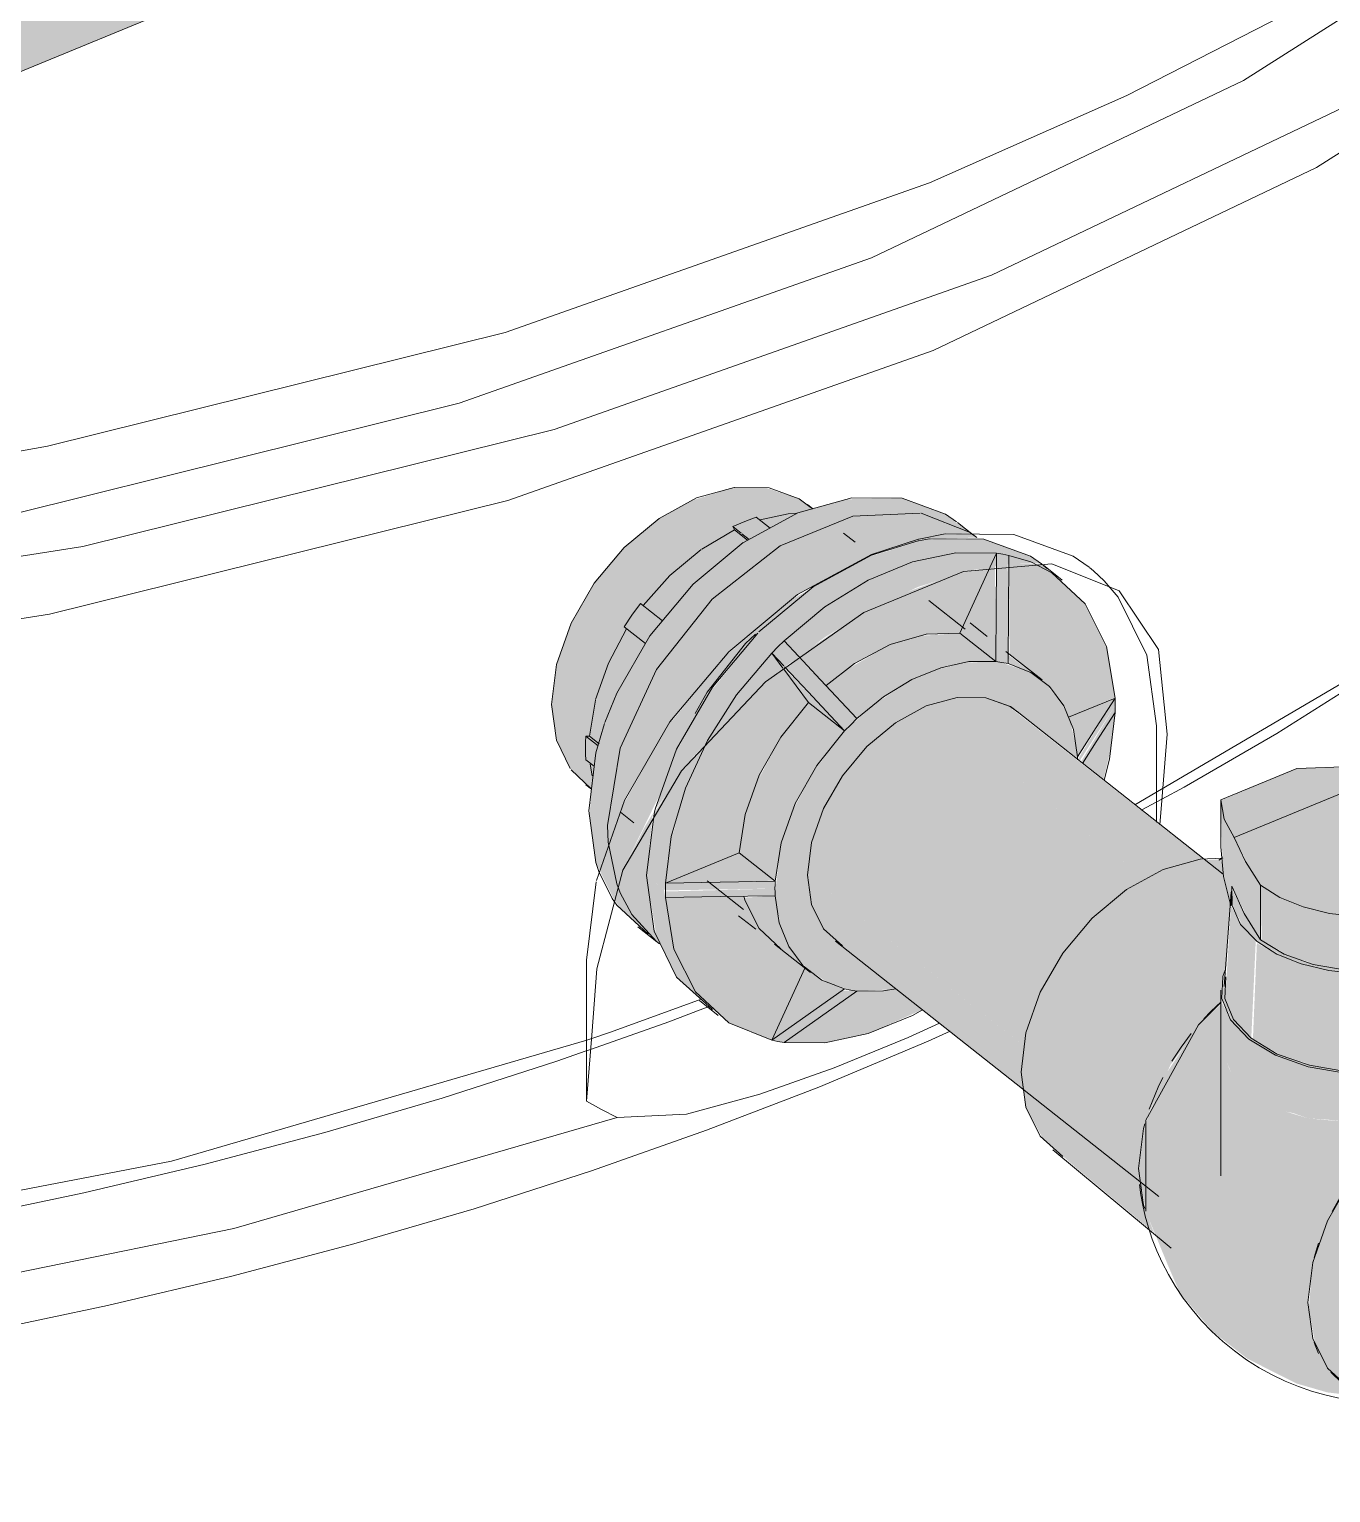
# Model space of a CAD drawing. Header units: metres. Extents: x 34 to 87, y -2.3 to 19.3.
# Drawn here: x 60.1203 to 60.3425, y 16.9097 to 17.1595 of the extents above; entities that cross this region are included whole.
import ezdxf

# ---------------------------------------------------------------- set-up
doc = ezdxf.new("R2010")
doc.units = ezdxf.units.M
for name, color, linetype, lineweight in [('P-PIPE', 7, 'Continuous', 5), ('P-SANR-FIXT', 7, 'Continuous', 5), ('S-BEAM', 7, 'Continuous', 5)]:
    doc.layers.add(name, color=color, linetype=linetype, lineweight=lineweight)

# ---------------------------------------------------------------- blocks, each defined once
blk = doc.blocks.new('IFC_ifc-4-3D_DT_02')
at = {"layer": 'S-BEAM', "color": 253, "lineweight": 18, "true_color": 0xaaaaaa}
blk.add_line((32.17758, 17.14722), (33.39389, 17.64791), dxfattribs=at)
blk = doc.blocks.new('Caixa d_água de polietileno 1000 a 5000 Litros - Fortlev - 1000 L-3700675-3D_DT_02')
at = {"layer": 'P-SANR-FIXT', "true_color": 0x1d4581, "transparency": 33554560}
for points in [[(32.17758, 17.14722), (32.52315, 17.28947), (32.52334, 17.30193), (32.52387, 17.30611), (32.52423, 17.30656), (32.52289, 17.32063), (32.52125, 17.32865), (32.50718, 17.3182), (32.48152, 17.30106), (32.45017, 17.2828), (32.41357, 17.26441), (32.38105, 17.25004), (32.37024, 17.24604), (32.40294, 17.26062), (32.43762, 17.27856), (32.46627, 17.29547), (32.49352, 17.31386), (32.51994, 17.33446), (32.51918, 17.33711), (32.51709, 17.34339), (32.51516, 17.34885), (32.49976, 17.33711), (32.47214, 17.31866), (32.43897, 17.29951), (32.40838, 17.28397), (32.36831, 17.26655), (32.36053, 17.2636), (32.39426, 17.27856), (32.42723, 17.29547), (32.45828, 17.31386), (32.48644, 17.33309), (32.51314, 17.35456), (32.50397, 17.3733), (32.4961, 17.38544), (32.49164, 17.39151), (32.48228, 17.4014), (32.47994, 17.40201), (32.46659, 17.41259), (32.46173, 17.41373), (32.45502, 17.41878), (32.45229, 17.42128), (32.44982, 17.42631), (32.44897, 17.43071), (32.4374, 17.43986), (32.1256, 17.31151), (32.17758, 17.27043), (32.17758, 17.15206)], [(32.29103, 17.01125), (32.29298, 17.01659), (32.29953, 17.02996), (32.30244, 17.03762), (32.30877, 17.04814), (32.31706, 17.05758), (32.32601, 17.06479), (32.33585, 17.06996), (32.34565, 17.07251), (32.35308, 17.07274), (32.3523, 17.07333), (32.3471, 17.0732), (32.33457, 17.06956), (32.32147, 17.06212), (32.31016, 17.0525), (32.30016, 17.0403), (32.29267, 17.02699), (32.28877, 17.01584), (32.29066, 17.012)], [(32.29902, 17.00352), (32.29792, 17.00632), (32.29684, 17.01599), (32.2978, 17.02566), (32.29647, 17.02342), (32.29267, 17.01599), (32.29103, 17.01125), (32.29222, 17.00947), (32.29842, 17.00378)]]:
    blk.add_hatch(color=156, dxfattribs=at).paths.add_polyline_path(points)
h = blk.add_hatch(color=156, dxfattribs=at)
h.paths.add_polyline_path([(32.28877, 17.01584), (32.29298, 17.02787), (32.30161, 17.04233), (32.31079, 17.05324), (32.32252, 17.063), (32.33588, 17.07007), (32.34795, 17.07336), (32.3521, 17.07348), (32.34733, 17.0769), (32.34037, 17.07944), (32.33095, 17.07928), (32.32496, 17.07762), (32.32253, 17.07944), (32.31706, 17.08124), (32.31167, 17.08128), (32.30451, 17.07908), (32.29887, 17.07601), (32.29267, 17.07078), (32.28756, 17.06458), (32.28385, 17.05815), (32.28138, 17.0511), (32.28054, 17.04426), (32.28155, 17.03779), (32.28385, 17.0331), (32.28733, 17.02994), (32.287, 17.02504), (32.28812, 17.01716), (32.2887, 17.01599)])
h.paths.add_polyline_path([(32.29828, 17.02637), (32.3044, 17.03492), (32.31079, 17.04214), (32.31914, 17.04976), (32.32718, 17.05575), (32.33609, 17.06103), (32.34311, 17.06433), (32.35229, 17.06718), (32.35944, 17.06831), (32.36385, 17.06832), (32.36183, 17.0697), (32.35431, 17.07244), (32.34443, 17.07234), (32.33457, 17.06945), (32.32518, 17.06433), (32.31573, 17.05641), (32.30723, 17.04591), (32.30157, 17.03578), (32.29842, 17.02678)])
h.paths.add_polyline_path([(31.56006, 17.07243), (31.56102, 17.07274), (31.56511, 17.07699), (31.56769, 17.08367), (31.5682, 17.0869), (31.57022, 17.08815), (31.56977, 17.08877), (31.57286, 17.09217), (31.57936, 17.09484), (31.58219, 17.09779), (31.58398, 17.10242), (31.58458, 17.10842), (31.58398, 17.11539), (31.5817, 17.12412), (31.57936, 17.13027), (31.57476, 17.1384), (31.57375, 17.13979), (31.56288, 17.14599), (31.55557, 17.15063), (31.55183, 17.14928), (31.54896, 17.1481), (31.54618, 17.14868), (31.54349, 17.14816), (31.54276, 17.14886), (31.53566, 17.15296), (31.52968, 17.15408), (31.52337, 17.15202), (31.51863, 17.14967), (31.51839, 17.14874), (31.52625, 17.14366), (31.53537, 17.13441), (31.54388, 17.12227), (31.55095, 17.10852), (31.55607, 17.09467), (31.55946, 17.07937), (31.56006, 17.0725)])
h.paths.add_polyline_path([(31.55285, 17.08643), (31.55181, 17.09583), (31.54879, 17.10753), (31.54397, 17.11941), (31.53855, 17.12918), (31.53154, 17.13839), (31.52433, 17.14504), (31.51808, 17.14877), (31.51427, 17.14956), (31.51527, 17.14034), (31.52464, 17.13156), (31.53323, 17.12141), (31.54084, 17.11045), (31.54703, 17.09966), (31.55263, 17.08707)])
at = {"layer": 'P-SANR-FIXT', "color": 157, "true_color": 0x4e6280}
for p, q in [((32.37868, 17.14819), (32.41037, 17.16444)), ((32.34504, 17.13327), (32.37868, 17.14819)), ((32.373, 17.06708), (32.37231, 17.06765)), ((32.37725, 17.06256), (32.37483, 17.06538)), ((32.38466, 17.02808), (32.38117, 17.02621)), ((32.28812, 17.01399), (32.28646, 17.00058)), ((32.28646, 17.00055), (32.28646, 16.97652))]:
    blk.add_line(p, q, dxfattribs=at)
at = {"layer": 'P-SANR-FIXT', "color": 167, "true_color": 0x355380}
for p, q in [((32.37483, 17.06538), (32.373, 17.06708)), ((32.28717, 16.98537), (32.28646, 16.98512)), ((32.28654, 16.98692), (32.28722, 16.98715))]:
    blk.add_line(p, q, dxfattribs=at)
at = {"layer": 'P-SANR-FIXT', "color": 8, "true_color": 0x808080}
for p, q in [((32.38377, 17.02416), (32.38377, 17.0406)), ((32.39438, 17.01768), (32.3951, 17.01807))]:
    blk.add_line(p, q, dxfattribs=at)
at = {"layer": 'P-SANR-FIXT', "color": 157, "true_color": 0x4e6280}
for points in [[(32.51463, 17.24097, 0), (32.49984, 17.22516, 0), (32.45389, 17.1859, 0), (32.39862, 17.15077, 0), (32.33514, 17.12049, 0), (32.26475, 17.09567, 0), (32.18888, 17.07681, 0), (32.10908, 17.0643, 0), (32.02697, 17.0584, 0), (31.94422, 17.05923, 0), (31.86252, 17.06676, 0), (31.78354, 17.08084, 0), (31.70887, 17.1012, 0), (31.64004, 17.12741, 0), (31.57845, 17.15894, 0), (31.551, 17.17634, 0)], [(32.52678, 17.15396, 0), (32.5234, 17.14846, 0), (32.51499, 17.13636, 0), (32.50576, 17.12448, 0), (32.49572, 17.11283, 0), (32.48488, 17.10143, 0), (32.47327, 17.09031, 0), (32.4609, 17.07947, 0), (32.44779, 17.06894, 0), (32.43397, 17.05872, 0), (32.41946, 17.04883, 0), (32.40428, 17.03929, 0), (32.38846, 17.03012, 0), (32.38469, 17.0281, 0)], [(32.15385, 17.08105, 0), (32.19451, 17.08832, 0), (32.2726, 17.10773, 0), (32.34504, 17.13327, 0)], [(32.34312, 17.07248, 0), (32.33512, 17.06986, 0), (32.32252, 17.063, 0), (32.31079, 17.05324, 0)], [(32.3723, 17.06766, 0), (32.36952, 17.06959, 0), (32.35944, 17.07327, 0), (32.34771, 17.07336, 0), (32.34318, 17.07249, 0)], [(32.38006, 17.02713, 0), (32.41912, 17.05007, 0), (32.45184, 17.07339, 0)], [(32.31079, 17.05324, 0), (32.30071, 17.04126, 0), (32.29298, 17.02787, 0), (32.28817, 17.01419, 0)], [(32.28641, 16.9851, 0), (32.28142, 16.98334, 0), (32.26183, 16.97704, 0), (32.24182, 16.97119, 0), (32.22143, 16.9658, 0), (32.20067, 16.96088, 0), (32.17959, 16.95644, 0)], [(32.30738, 16.99271, 0), (32.30056, 16.99009, 0), (32.28717, 16.98537, 0)], [(32.28739, 16.98721, 0), (32.29057, 16.98831, 0), (32.30605, 16.99393, 0)], [(31.84397, 16.95269, 0), (31.88497, 16.94709, 0), (31.96861, 16.9412, 0), (32.05285, 16.94248, 0), (32.13581, 16.95092, 0), (32.21565, 16.96631, 0), (32.28654, 16.98692, 0)]]:
    blk.add_polyline3d(points, dxfattribs=at)
at = {"layer": 'P-SANR-FIXT', "color": 8, "true_color": 0x808080}
for points in [[(32.52695, 17.22524, 0), (32.48152, 17.18688, 0), (32.42291, 17.14963, 0), (32.3556, 17.11752, 0), (32.28096, 17.0912, 0), (32.20052, 17.07121, 0), (32.11591, 17.05795, 0), (32.02885, 17.05169, 0), (31.94112, 17.05256, 0), (31.8545, 17.06055, 0), (31.77075, 17.07549, 0), (31.69158, 17.09707, 0), (31.6186, 17.12486, 0), (31.5533, 17.15828, 0), (31.497, 17.19667, 0)], [(31.51079, 17.18164, 0), (31.56553, 17.14431, 0), (31.62903, 17.11181, 0), (31.69999, 17.08479, 0), (31.77697, 17.0638, 0), (31.8584, 17.04928, 0), (31.94263, 17.04152, 0), (32.02794, 17.04067, 0), (32.11259, 17.04675, 0), (32.19486, 17.05964, 0), (32.27308, 17.07908, 0), (32.34565, 17.10468, 0), (32.41109, 17.1359, 0), (32.46808, 17.17211, 0), (32.51545, 17.21259, 0), (32.52686, 17.22458, 0)], [(32.28827, 16.99912, 0), (32.29267, 17.01599, 0), (32.30272, 17.03293, 0), (32.31706, 17.04814, 0), (32.33381, 17.05992, 0), (32.35081, 17.06692, 0), (32.36588, 17.06823, 0), (32.37737, 17.06366, 0), (32.38413, 17.05363, 0), (32.38558, 17.03917, 0)], [(32.38377, 17.0406, 0), (32.38211, 17.05268, 0), (32.37725, 17.06256, 0)], [(32.34857, 16.98847, 0), (32.34481, 16.98676, 0), (32.32615, 16.97894, 0), (32.30699, 16.97156, 0), (32.28736, 16.96464, 0), (32.26729, 16.95818, 0), (32.2468, 16.95219, 0), (32.22594, 16.94668, 0), (32.20473, 16.94165, 0), (32.1832, 16.93712, 0)], [(31.55672, 17.04152, 0), (31.60833, 17.01177, 0), (31.6661, 16.98596, 0), (31.7291, 16.9645, 0), (31.79632, 16.94773, 0), (31.86671, 16.93591, 0), (31.93915, 16.92923, 0), (32.01249, 16.9278, 0), (32.08556, 16.93164, 0), (32.1572, 16.94069, 0), (32.22628, 16.9548, 0), (32.2917, 16.97376, 0)], [(32.38558, 17.03917, 0), (32.38467, 17.02787, 0), (32.38434, 17.02371, 0)], [(32.28646, 16.97652, 0), (32.28737, 16.98782, 0), (32.28827, 16.99912, 0)], [(32.34674, 16.98983, 0), (32.34139, 16.98742, 0), (32.32874, 16.98221, 0), (32.31609, 16.97774, 0), (32.30354, 16.97433, 0), (32.2917, 16.97376, 0)], [(32.2917, 16.97376, 0), (32.28905, 16.97509, 0), (32.28646, 16.97652, 0)]]:
    blk.add_polyline3d(points, dxfattribs=at)
blk = doc.blocks.new('Adaptador Soldavel com Anel para Caixa Dagua - Fortlev - Standard-V41-3D_DT_02')
at = {"layer": 'P-PIPE', "true_color": 0x80654d}
h = blk.add_hatch(color=37, dxfattribs=at)
h.paths.add_polyline_path([(32.29994, 17.01251), (32.30013, 17.01518), (32.30141, 17.02332), (32.30385, 17.03102), (32.30706, 17.03804), (32.30128, 17.0308), (32.29803, 17.02566), (32.29672, 17.01505), (32.29974, 17.01267)])
h.paths.add_polyline_path([(32.36591, 17.06673), (32.36393, 17.06826), (32.36219, 17.06823), (32.36588, 17.06674)])
h = blk.add_hatch(color=37, dxfattribs=at)
h.paths.add_polyline_path([(32.29994, 17.01251), (32.31865, 17.01283), (32.31842, 17.01407), (32.29996, 17.01375), (32.29994, 17.01267)])
h.paths.add_polyline_path([(32.37061, 17.03456), (32.37673, 17.04412), (32.37671, 17.04534), (32.3703, 17.0348), (32.37043, 17.0347)])
h.paths.add_polyline_path([(32.33053, 17.03973), (32.33263, 17.04183), (32.32252, 17.05241), (32.32045, 17.05051), (32.33015, 17.04014)])
h.paths.add_polyline_path([(32.35843, 17.05122), (32.35839, 17.06826), (32.35645, 17.06792), (32.3564, 17.05157), (32.3578, 17.05135)])
h = blk.add_hatch(color=37, dxfattribs=at)
h.paths.add_polyline_path([(32.32717, 16.98651), (32.33512, 16.98828), (32.34363, 16.99209), (32.34373, 16.9923), (32.33923, 16.9958), (32.33652, 16.99536), (32.33263, 16.99533), (32.3202, 16.98657), (32.32692, 16.98651)])
h.paths.add_polyline_path([(32.31809, 16.98693), (32.32382, 16.99934), (32.31862, 17.00353), (32.31597, 17.00603), (32.31316, 17.01151), (32.29996, 17.01129), (32.30141, 17.00246), (32.30508, 16.99519), (32.31076, 16.9899), (32.31609, 16.98774)])
h.paths.add_polyline_path([(32.29996, 17.01375), (32.31254, 17.01893), (32.31355, 17.02548), (32.31665, 17.03339), (32.32014, 17.0393), (32.32431, 17.04468), (32.32002, 17.05045), (32.31564, 17.04678), (32.30946, 17.04086), (32.30712, 17.03812), (32.30336, 17.02996), (32.30079, 17.02049), (32.29998, 17.01391)])
h.paths.add_polyline_path([(32.37468, 17.03134), (32.37593, 17.03649), (32.37671, 17.04288), (32.3712, 17.03409), (32.37352, 17.03226)])
h.paths.add_polyline_path([(32.36874, 17.04206), (32.37669, 17.04545), (32.37526, 17.05416), (32.37159, 17.06144), (32.36588, 17.06674), (32.36208, 17.06828), (32.35857, 17.06829), (32.3587, 17.05273), (32.36608, 17.04653), (32.36816, 17.04352)])
h.paths.add_polyline_path([(32.32741, 17.04741), (32.33224, 17.05123), (32.33923, 17.05474), (32.34495, 17.05626), (32.35018, 17.05644), (32.35536, 17.06773), (32.34925, 17.06639), (32.34068, 17.06325), (32.33364, 17.05982), (32.32329, 17.05301), (32.32265, 17.05251), (32.32718, 17.04767)])
for points in [[(32.35633, 17.05158), (32.35618, 17.06787), (32.35539, 17.06773), (32.35018, 17.05644), (32.35553, 17.05221)], [(32.33263, 16.99533), (32.33833, 16.9956), (32.33923, 16.99586), (32.3282, 17.00481), (32.32684, 17.00614), (32.32479, 17.01088), (32.32434, 17.01616), (32.3249, 17.02071), (32.32757, 17.02763), (32.33053, 17.03253), (32.33512, 17.03771), (32.33931, 17.04117), (32.34557, 17.0443), (32.35, 17.04545), (32.35489, 17.04531), (32.35944, 17.04338), (32.37029, 17.0349), (32.37001, 17.03707), (32.36911, 17.04113), (32.36759, 17.04451), (32.36468, 17.04793), (32.36229, 17.04973), (32.35702, 17.05148), (32.3547, 17.05157), (32.35053, 17.05129), (32.3457, 17.05), (32.34139, 17.04811), (32.33566, 17.0443), (32.33072, 17.03993), (32.32874, 17.0375), (32.3249, 17.03225), (32.32171, 17.0262), (32.3197, 17.02062), (32.31867, 17.01209), (32.31891, 17.01008), (32.31975, 17.00603), (32.32125, 17.00256), (32.32421, 16.99904), (32.32761, 16.99682), (32.33157, 16.99549), (32.3321, 16.99541)], [(32.33053, 17.03973), (32.32014, 17.05055), (32.32014, 17.05028), (32.32438, 17.04459), (32.33015, 17.04003)], [(32.37028, 17.03531), (32.37671, 17.04534), (32.36874, 17.04206), (32.36958, 17.03994), (32.37014, 17.03625)], [(32.29996, 17.01375), (32.31856, 17.01417), (32.31254, 17.01893), (32.30071, 17.01406)], [(32.31076, 16.9899), (32.30481, 16.99572), (32.30141, 17.00247), (32.29968, 17.01271), (32.29672, 17.01505), (32.29842, 17.00474), (32.30187, 16.99772), (32.31041, 16.99018)], [(32.32345, 16.99962), (32.32096, 17.003), (32.31923, 17.00796), (32.31866, 17.01161), (32.31346, 17.01127), (32.31371, 17.01044), (32.31609, 17.00591), (32.32099, 17.00152), (32.32331, 16.99972)], [(32.31809, 16.98693), (32.33053, 16.9957), (32.32664, 16.9972), (32.32382, 16.99934), (32.31932, 16.98958)]]:
    blk.add_hatch(color=37, dxfattribs=at).paths.add_polyline_path(points)
h = blk.add_hatch(color=37, dxfattribs=at)
h.paths.add_polyline_path([(32.31868, 17.01407), (32.32014, 17.02186), (32.32252, 17.02806), (32.32692, 17.03523), (32.33053, 17.03973), (32.32431, 17.0445), (32.31933, 17.03812), (32.3154, 17.03062), (32.31351, 17.02518), (32.31254, 17.01893), (32.31856, 17.01417)])
h.paths.add_polyline_path([(32.33263, 17.04183), (32.33784, 17.04595), (32.3434, 17.04906), (32.34849, 17.05085), (32.35267, 17.05156), (32.35633, 17.05158), (32.35, 17.05643), (32.3434, 17.05595), (32.33833, 17.05448), (32.33102, 17.05026), (32.32741, 17.04741), (32.33212, 17.04238)])
h.paths.add_polyline_path([(32.36551, 17.0473), (32.35844, 17.05273), (32.3587, 17.05111), (32.36312, 17.04911), (32.36536, 17.04741)])
h = blk.add_hatch(color=37, dxfattribs=at)
h.paths.add_polyline_path([(32.3202, 16.98657), (32.33263, 16.99533), (32.33015, 16.99543), (32.31809, 16.98693), (32.32014, 16.98658)])
h.paths.add_polyline_path([(32.29996, 17.01129), (32.31868, 17.01161), (32.3185, 17.01282), (32.29994, 17.01232), (32.29996, 17.01145)])
h.paths.add_polyline_path([(32.37112, 17.03416), (32.37671, 17.04288), (32.37658, 17.04388), (32.37082, 17.03439), (32.37091, 17.03432)])
at = {"layer": 'P-PIPE', "color": 158, "true_color": 0x0e2240}
for p, q in [((32.32509, 17.07765), (32.32418, 17.07837)), ((32.31781, 17.07437), (32.31545, 17.07623)), ((32.34359, 17.0769), (32.35194, 17.07359)), ((32.34981, 17.07532), (32.35029, 17.07493)), ((32.35255, 17.07316), (32.34982, 17.07532)), ((32.30615, 17.07078), (32.31174, 17.07406)), ((32.31174, 17.07406), (32.31148, 17.0746)), ((32.31148, 17.0746), (32.31289, 17.07348)), ((32.31399, 17.07229), (32.31174, 17.07406)), ((32.31301, 17.07339), (32.31423, 17.07242)), ((32.33233, 17.07193), (32.33037, 17.07348)), ((32.35539, 17.06773), (32.35647, 17.07006)), ((32.35647, 17.07006), (32.35645, 17.06792)), ((32.35857, 17.06829), (32.35858, 17.0697)), ((32.36229, 17.06857), (32.35858, 17.0697)), ((32.29946, 17.05853), (32.29571, 17.06149)), ((32.2929, 17.05749), (32.29653, 17.05463)), ((32.32265, 17.05251), (32.3202, 17.05513)), ((32.32002, 17.05045), (32.31809, 17.05303)), ((32.31809, 17.05303), (32.32014, 17.05084)), ((32.287, 17.03882), (32.28801, 17.045)), ((32.28637, 17.03883), (32.287, 17.03882)), ((32.28849, 17.03716), (32.28637, 17.03883)), ((32.287, 17.03882), (32.28862, 17.03754)), ((32.2873, 17.02983), (32.28385, 17.0331)), ((32.28637, 17.03481), (32.28779, 17.03369)), ((32.28745, 17.03204), (32.28712, 17.03406)), ((32.28636, 17.03052), (32.28731, 17.02977)), ((32.29019, 17.02075), (32.29007, 17.02357))]:
    blk.add_line(p, q, dxfattribs=at)
at = {"layer": 'P-PIPE', "color": 169, "true_color": 0x153360}
for p, q in [((32.35194, 17.07359), (32.35308, 17.07274)), ((32.29227, 17.02584), (32.29455, 17.02404)), ((32.29164, 17.01362), (32.29019, 17.02075)), ((32.29088, 17.01111), (32.28859, 17.01571))]:
    blk.add_line(p, q, dxfattribs=at)
at = {"layer": 'P-PIPE'}
for p, q in [((32.35303, 17.07278), (32.35255, 17.07316)), ((32.35018, 17.05644), (32.35539, 17.06773)), ((32.36412, 17.06827), (32.36518, 17.06741)), ((32.36769, 17.06546), (32.36447, 17.06801)), ((32.3511, 17.0571), (32.34492, 17.06198)), ((32.35486, 17.05585), (32.35194, 17.05816)), ((32.35018, 17.05644), (32.35633, 17.05158)), ((32.36423, 17.04845), (32.35808, 17.0533)), ((32.32438, 17.04459), (32.32014, 17.05028)), ((32.36874, 17.04206), (32.37671, 17.04534)), ((32.32438, 17.04459), (32.33053, 17.03973)), ((32.37028, 17.03531), (32.3703, 17.03481)), ((32.29996, 17.01375), (32.31254, 17.01893)), ((32.31868, 17.01407), (32.31254, 17.01893)), ((32.3071, 17.01413), (32.31328, 17.00924)), ((32.31244, 17.00818), (32.31537, 17.00587)), ((32.29525, 17.00628), (32.29847, 17.00374)), ((32.31859, 17.00333), (32.32473, 16.99847)), ((32.31809, 16.98693), (32.32382, 16.99934)), ((32.30576, 16.99371), (32.30898, 16.99116))]:
    blk.add_line(p, q, dxfattribs=at)
at = {"layer": 'P-PIPE', "color": 158, "true_color": 0x0e2240}
for points in [[(32.28054, 17.04426, 0), (32.28138, 17.0511, 0), (32.28385, 17.05815, 0), (32.28778, 17.06496, 0), (32.2929, 17.07105, 0), (32.29887, 17.07601, 0), (32.30527, 17.0795, 0), (32.31167, 17.08128, 0)], [(32.31175, 17.08129, 0), (32.31764, 17.08123, 0), (32.32276, 17.07936, 0), (32.32481, 17.07784, 0)], [(32.3133, 17.07191, 0), (32.32253, 17.07694, 0), (32.33177, 17.07951, 0), (32.34037, 17.07944, 0), (32.34776, 17.07674, 0), (32.34965, 17.07545, 0)], [(32.29007, 17.02357, 0), (32.29222, 17.03681, 0), (32.29842, 17.05023, 0), (32.30791, 17.06221, 0), (32.31955, 17.0713, 0), (32.33194, 17.0764, 0), (32.34345, 17.07692, 0)], [(32.31148, 17.0746, 0), (32.31348, 17.07549, 0), (32.31545, 17.07623, 0)], [(32.31614, 17.07579, 0), (32.32088, 17.07681, 0), (32.32231, 17.07693, 0)], [(32.34316, 17.0722, 0), (32.34505, 17.07252, 0), (32.35431, 17.07244, 0), (32.36227, 17.06954, 0), (32.36412, 17.06827, 0)], [(32.28962, 17.04118, 0), (32.29164, 17.04615, 0), (32.29731, 17.05597, 0), (32.30469, 17.06476, 0), (32.31325, 17.07188, 0)], [(32.29613, 17.06116, 0), (32.30071, 17.06627, 0), (32.30605, 17.0707, 0)], [(32.31592, 17.05664, 0), (32.32518, 17.06433, 0), (32.33512, 17.06975, 0), (32.34309, 17.07218, 0)], [(32.35647, 17.07006, 0), (32.3495, 17.07012, 0), (32.3421, 17.06857, 0), (32.33457, 17.06547, 0), (32.32718, 17.06093, 0), (32.3202, 17.05513, 0)], [(32.35647, 17.07006, 0), (32.35753, 17.0699, 0), (32.35858, 17.0697, 0)], [(32.2929, 17.05749, 0), (32.29425, 17.05951, 0), (32.29571, 17.06149, 0)], [(32.28803, 17.04508, 0), (32.29022, 17.05132, 0), (32.29332, 17.05714, 0)], [(32.2982, 17.02636, 0), (32.30187, 17.03662, 0), (32.30797, 17.04718, 0), (32.31572, 17.05643, 0)], [(32.31809, 17.05303, 0), (32.31914, 17.05409, 0), (32.3202, 17.05513, 0)], [(32.31809, 17.05303, 0), (32.3121, 17.04591, 0), (32.30713, 17.03812, 0)], [(32.2837, 17.03332, 0), (32.28138, 17.03813, 0), (32.28054, 17.04426, 0)], [(32.28686, 17.02611, 0), (32.28807, 17.03597, 0), (32.28955, 17.041, 0)], [(32.2863, 17.03679, 0), (32.28632, 17.0378, 0), (32.28637, 17.03883, 0)], [(32.28637, 17.03481, 0), (32.28632, 17.03579, 0), (32.2863, 17.03679, 0)], [(32.28859, 17.01571, 0), (32.28807, 17.01726, 0), (32.28686, 17.02611, 0)], [(32.29414, 17.0085, 0), (32.29222, 17.0121, 0), (32.29164, 17.01362, 0)], [(32.29703, 17.00503, 0), (32.29164, 17.01001, 0), (32.29088, 17.01111, 0)], [(32.29895, 17.00337, 0), (32.29842, 17.00378, 0), (32.29418, 17.00843, 0)]]:
    blk.add_polyline3d(points, dxfattribs=at)
at = {"layer": 'P-PIPE'}
for points in [[(32.35645, 17.06792, 0), (32.3564, 17.06082, 0), (32.35633, 17.05158, 0)], [(32.35843, 17.05122, 0), (32.3585, 17.06046, 0), (32.35857, 17.06829, 0)], [(32.37671, 17.04534, 0), (32.37526, 17.05416, 0), (32.37159, 17.06144, 0), (32.36591, 17.06673, 0), (32.36229, 17.06857, 0)], [(32.32739, 17.0475, 0), (32.33224, 17.05123, 0), (32.33833, 17.05448, 0), (32.34443, 17.05625, 0), (32.35018, 17.05644, 0)], [(32.33263, 17.04183, 0), (32.32642, 17.04848, 0), (32.32265, 17.05251, 0)], [(32.3203, 17.05067, 0), (32.32431, 17.04638, 0), (32.33053, 17.03973, 0)], [(32.35633, 17.05158, 0), (32.35176, 17.05156, 0), (32.34694, 17.05051, 0), (32.34202, 17.04849, 0), (32.3372, 17.04556, 0), (32.33263, 17.04183, 0)], [(32.35633, 17.05158, 0), (32.35739, 17.05143, 0), (32.35843, 17.05122, 0)], [(32.37028, 17.03531, 0), (32.36958, 17.03996, 0), (32.36797, 17.044, 0), (32.36551, 17.0473, 0), (32.36229, 17.04973, 0), (32.35843, 17.05122, 0)], [(32.32421, 17.01511, 0), (32.3249, 17.02071, 0), (32.32692, 17.0265, 0), (32.33015, 17.03208, 0), (32.33434, 17.03707, 0), (32.33923, 17.04113, 0), (32.34448, 17.04399, 0), (32.34973, 17.04545, 0), (32.35462, 17.04541, 0), (32.35881, 17.04388, 0), (32.36049, 17.04264, 0)], [(32.37671, 17.04534, 0), (32.37349, 17.04033, 0), (32.37028, 17.03531, 0)], [(32.37671, 17.04534, 0), (32.37672, 17.04473, 0), (32.37673, 17.04412, 0)], [(32.31254, 17.01893, 0), (32.31355, 17.02548, 0), (32.31597, 17.03219, 0), (32.31965, 17.03868, 0), (32.32438, 17.04459, 0)], [(32.37112, 17.03416, 0), (32.37349, 17.03786, 0), (32.37671, 17.04288, 0)], [(32.37486, 17.03135, 0), (32.37573, 17.0349, 0), (32.37671, 17.04288, 0)], [(32.37673, 17.04412, 0), (32.37672, 17.0435, 0), (32.37671, 17.04288, 0)], [(32.33053, 17.03973, 0), (32.33157, 17.0408, 0), (32.33263, 17.04183, 0)], [(32.30712, 17.03812, 0), (32.30336, 17.02996, 0), (32.30094, 17.02173, 0), (32.29996, 17.01375, 0)], [(32.33053, 17.03973, 0), (32.32579, 17.03383, 0), (32.32211, 17.02733, 0), (32.3197, 17.02062, 0), (32.31868, 17.01407, 0)], [(32.29672, 17.01505, 0), (32.29803, 17.02566, 0), (32.2982, 17.02636, 0)], [(32.30797, 16.99218, 0), (32.30187, 16.99772, 0), (32.29803, 17.00553, 0), (32.29672, 17.01505, 0)], [(32.33015, 17.00304, 0), (32.32692, 17.00596, 0), (32.3249, 17.01008, 0), (32.32421, 17.01511, 0)], [(32.29994, 17.01251, 0), (32.29994, 17.01313, 0), (32.29996, 17.01375, 0)], [(32.29996, 17.01129, 0), (32.29994, 17.0119, 0), (32.29994, 17.01251, 0)], [(32.31868, 17.01407, 0), (32.30932, 17.01391, 0), (32.29996, 17.01375, 0)], [(32.31865, 17.01283, 0), (32.31866, 17.01345, 0), (32.31868, 17.01407, 0)], [(32.31868, 17.01161, 0), (32.31866, 17.01221, 0), (32.31865, 17.01283, 0)], [(32.29996, 17.01129, 0), (32.30932, 17.01145, 0), (32.31868, 17.01161, 0)], [(32.29996, 17.01129, 0), (32.30141, 17.00246, 0), (32.30508, 16.99519, 0), (32.31076, 16.9899, 0), (32.31809, 16.98693, 0)], [(32.31965, 17.00256, 0), (32.31597, 17.00603, 0), (32.31355, 17.01075, 0), (32.31334, 17.01146, 0)], [(32.31868, 17.01161, 0), (32.31938, 17.00696, 0), (32.32099, 17.00292, 0), (32.32345, 16.99962, 0), (32.32667, 16.99718, 0), (32.33053, 16.9957, 0)], [(32.33053, 16.9957, 0), (32.32431, 16.99132, 0), (32.31809, 16.98693, 0)], [(32.3202, 16.98657, 0), (32.32642, 16.99095, 0), (32.33263, 16.99533, 0)], [(32.33263, 16.99533, 0), (32.33157, 16.99549, 0), (32.33053, 16.9957, 0)], [(32.33263, 16.99533, 0), (32.3372, 16.99536, 0), (32.33926, 16.99569, 0)], [(32.3202, 16.98657, 0), (32.32717, 16.98651, 0), (32.33457, 16.98806, 0), (32.3421, 16.99116, 0), (32.34385, 16.9921, 0)], [(32.3202, 16.98657, 0), (32.31914, 16.98673, 0), (32.31809, 16.98693, 0)]]:
    blk.add_polyline3d(points, dxfattribs=at)
at = {"layer": 'P-PIPE', "color": 169, "true_color": 0x153360}
blk.add_polyline3d([(32.31533, 17.05625, 0), (32.31364, 17.05466, 0), (32.30706, 17.04635, 0), (32.30505, 17.04273, 0)], dxfattribs=at)
blk = doc.blocks.new('AF_Registro Esfera VS Compacto - Soldável - 50 mm-3437326-3D_DT_02')
at = {"layer": 'P-PIPE', "true_color": 0xce4f00}
for points in [[(32.39702, 17.02155), (32.42624, 17.03358), (32.41109, 17.03345), (32.40773, 17.03333), (32.39478, 17.02787), (32.39532, 17.02465), (32.39615, 17.02313)], [(32.4753, 16.9734), (32.48169, 16.97603), (32.4454, 17.00664), (32.43782, 17.01294), (32.441, 17.01615), (32.44245, 17.01902), (32.44245, 17.02266), (32.44072, 17.02611), (32.43782, 17.02882), (32.43009, 17.03212), (32.42624, 17.03358), (32.39702, 17.02155), (32.40003, 17.01577), (32.40154, 17.01338), (32.40542, 17.01106), (32.40919, 17.00958), (32.41328, 17.00858), (32.42034, 17.00808), (32.42306, 17.00813), (32.42771, 17.00878), (32.46259, 16.98273), (32.47407, 16.9743)], [(32.40154, 17.00406), (32.4014, 17.0136), (32.39823, 17.01899), (32.39518, 17.02546), (32.39476, 17.02787), (32.39504, 17.01657), (32.39561, 17.01323), (32.39648, 17.01012), (32.39667, 17.01316), (32.39961, 17.00716), (32.4014, 17.00429)], [(32.39994, 16.98726), (32.40071, 17.00403), (32.39778, 17.00748), (32.39647, 17.00989), (32.39549, 16.99386), (32.39709, 16.99028), (32.39954, 16.98769)], [(32.4753, 16.96829), (32.4753, 16.9734), (32.43312, 17.0047), (32.42771, 17.00874), (32.42795, 16.99928), (32.42819, 16.99909), (32.42837, 16.99513), (32.43507, 16.99059), (32.44999, 16.98037), (32.47266, 16.96954)], [(32.4753, 16.96829), (32.48169, 16.97111), (32.48169, 16.97603), (32.4753, 16.9734), (32.4753, 16.96954)]]:
    blk.add_hatch(color=32, dxfattribs=at).paths.add_polyline_path(points)
h = blk.add_hatch(color=32, dxfattribs=at)
h.paths.add_polyline_path([(32.42199, 16.99874), (32.42771, 16.99946), (32.42762, 17.00876), (32.42199, 17.0081), (32.41613, 17.00826), (32.41123, 17.00908), (32.40879, 17.00968), (32.40404, 17.0118), (32.40154, 17.01338), (32.40174, 17.00395), (32.40665, 17.00124), (32.41202, 16.9996), (32.41613, 16.99887), (32.42182, 16.99874)])
h.paths.add_polyline_path([(32.44223, 17.00928), (32.44245, 17.00971), (32.44257, 17.01999), (32.44245, 17.01902), (32.44072, 17.01571), (32.43782, 17.01294), (32.44083, 17.01044), (32.441, 17.0103), (32.44189, 17.00956)])
at = {"layer": 'P-PIPE', "true_color": 0x69503c}
h = blk.add_hatch(color=27, dxfattribs=at)
h.paths.add_polyline_path([(32.39629, 17.0074), (32.3964, 17.01016), (32.39504, 17.01657), (32.39476, 17.01779), (32.39062, 17.01766), (32.38492, 17.01608), (32.39615, 17.0075)])
h.paths.add_polyline_path([(32.39647, 17.00989), (32.39666, 17.01002), (32.39647, 17.00992)])
for points in [[(32.3833, 16.95412), (32.38155, 16.95885), (32.38082, 16.96596), (32.38192, 16.97327), (32.38617, 16.98277), (32.39193, 16.99048), (32.39418, 16.99277), (32.3949, 16.99337), (32.3951, 16.9978), (32.39571, 16.99947), (32.39615, 17.0075), (32.38492, 17.01608), (32.37848, 17.01252), (32.37223, 17.00713), (32.36776, 17.00182), (32.3638, 16.99484), (32.36144, 16.98784), (32.36066, 16.98151), (32.36148, 16.97549), (32.36438, 16.97013), (32.37023, 16.96501), (32.3824, 16.95487)], [(32.42253, 16.9812), (32.43063, 16.98259), (32.43589, 16.98448), (32.44019, 16.98705), (32.43982, 16.98725), (32.43813, 16.98607), (32.43352, 16.9838), (32.42701, 16.9821), (32.42069, 16.98152), (32.41458, 16.98184), (32.40826, 16.98321), (32.40405, 16.98477), (32.39954, 16.98769), (32.39667, 16.99102), (32.39542, 16.99453), (32.3954, 16.99837), (32.39506, 16.99716), (32.39515, 16.99346), (32.39689, 16.9899), (32.39994, 16.98685), (32.40437, 16.98425), (32.41011, 16.98231), (32.41681, 16.9813), (32.42238, 16.98121)], [(32.41847, 16.92619), (32.41435, 16.92934), (32.41385, 16.93014), (32.41294, 16.93096), (32.41046, 16.936), (32.40962, 16.94216), (32.41085, 16.95048), (32.41435, 16.95888), (32.42084, 16.96763), (32.42306, 16.9699), (32.42893, 16.97451), (32.42892, 16.9748), (32.42421, 16.97408), (32.42202, 16.97351), (32.41688, 16.97326), (32.41595, 16.97303), (32.40965, 16.97359), (32.40564, 16.97482), (32.40405, 16.97514), (32.39916, 16.97859), (32.39642, 16.98147), (32.39531, 16.98436), (32.3949, 16.98512), (32.3949, 16.99323), (32.39093, 16.98955), (32.38494, 16.98051), (32.38179, 16.97237), (32.38071, 16.96501), (32.38192, 16.95774), (32.38581, 16.9483), (32.38775, 16.9438), (32.39336, 16.93718), (32.39927, 16.93257), (32.40767, 16.92834), (32.41294, 16.92681), (32.41828, 16.92621)], [(32.39954, 16.97806), (32.39954, 16.98709), (32.39615, 16.99104), (32.3949, 16.99337), (32.3949, 16.98512), (32.39621, 16.98216), (32.39642, 16.98147), (32.39916, 16.97859)], [(32.41595, 16.97303), (32.41897, 16.97347), (32.42306, 16.9737), (32.42612, 16.97453), (32.42893, 16.9748), (32.43971, 16.9793), (32.4421, 16.98123), (32.44296, 16.98164), (32.44437, 16.9842), (32.44013, 16.98699), (32.43851, 16.98589), (32.43443, 16.98376), (32.42801, 16.98194), (32.42253, 16.9812), (32.41446, 16.98157), (32.40843, 16.98282), (32.40405, 16.98436), (32.39954, 16.98709), (32.39954, 16.97806), (32.40405, 16.97514), (32.40714, 16.97448), (32.40965, 16.97359), (32.41294, 16.97338), (32.41435, 16.97322)], [(32.45665, 16.97347), (32.45465, 16.97813), (32.44884, 16.98115), (32.44437, 16.98388), (32.44296, 16.98164), (32.44081, 16.98037), (32.43951, 16.97912), (32.43951, 16.97892), (32.4421, 16.97943), (32.4446, 16.97926), (32.44683, 16.97925), (32.4522, 16.97718), (32.45644, 16.97365)], [(32.47218, 16.96053), (32.45132, 16.97761), (32.44683, 16.97925), (32.44085, 16.97929), (32.43533, 16.97751), (32.43472, 16.97727), (32.45503, 16.96067), (32.4619, 16.96241), (32.46716, 16.96237)], [(32.43787, 16.91165), (32.43402, 16.91516), (32.43159, 16.92009), (32.4308, 16.92639), (32.43159, 16.93281), (32.43445, 16.94047), (32.43814, 16.94673), (32.4429, 16.95238), (32.44965, 16.95774), (32.45503, 16.96067), (32.43443, 16.97714), (32.42879, 16.97443), (32.42689, 16.97308), (32.42099, 16.96781), (32.41688, 16.96292), (32.41294, 16.95609), (32.41037, 16.9483), (32.40976, 16.9411), (32.41083, 16.93525), (32.41294, 16.93096), (32.41897, 16.92582), (32.43402, 16.91454)], [(32.44816, 16.90977), (32.43787, 16.91824), (32.43747, 16.9186), (32.43545, 16.92272), (32.43476, 16.92775), (32.43545, 16.93335), (32.43787, 16.93983), (32.44069, 16.94471), (32.44489, 16.9497), (32.44978, 16.95377), (32.45503, 16.95663), (32.46131, 16.95808), (32.46516, 16.95805), (32.46936, 16.95651), (32.47889, 16.94898), (32.47846, 16.9521), (32.47556, 16.95746), (32.47218, 16.96053), (32.46716, 16.96237), (32.46114, 16.96237), (32.45478, 16.96053), (32.44875, 16.95725), (32.44234, 16.95172), (32.43762, 16.94597), (32.43381, 16.93913), (32.43159, 16.93281), (32.43077, 16.92611), (32.43159, 16.92009), (32.43402, 16.91516), (32.43787, 16.91165), (32.4429, 16.90982), (32.44501, 16.9098)]]:
    blk.add_hatch(color=27, dxfattribs=at).paths.add_polyline_path(points)
at = {"layer": 'P-PIPE', "true_color": 0xce4f00}
h = blk.add_hatch(color=32, dxfattribs=at)
h.paths.add_polyline_path([(32.41817, 16.99829), (32.4243, 16.99853), (32.42795, 16.99928), (32.42754, 16.99944), (32.42182, 16.99874), (32.41549, 16.99899), (32.40892, 17.00043), (32.40433, 17.00237), (32.40132, 17.00442), (32.39812, 17.00992), (32.39664, 17.01265), (32.39689, 17.00945), (32.39872, 17.0061), (32.40154, 17.00341), (32.40556, 17.00115), (32.41013, 16.99956), (32.41316, 16.99882), (32.41731, 16.99838)])
h.paths.add_polyline_path([(32.4428, 17.00881), (32.44319, 17.00971), (32.44319, 17.01343), (32.44257, 17.0149), (32.44237, 17.00956), (32.44245, 17.0091), (32.44272, 17.00887)])
h = blk.add_hatch(color=32, dxfattribs=at)
h.paths.add_polyline_path([(32.42248, 16.98149), (32.43043, 16.98285), (32.43573, 16.98478), (32.43986, 16.98728), (32.42837, 16.99522), (32.42819, 16.99909), (32.42149, 16.99835), (32.41603, 16.99852), (32.41153, 16.99922), (32.4067, 17.00068), (32.40355, 17.00214), (32.4009, 17.0035), (32.40022, 16.98709), (32.40504, 16.98434), (32.41138, 16.98239), (32.41681, 16.98158), (32.42238, 16.98149)])
h.paths.add_polyline_path([(32.44372, 17.00804), (32.44334, 17.01294), (32.44319, 17.00956), (32.44283, 17.00878), (32.44353, 17.0082)])
at = {"layer": 'P-PIPE', "true_color": 0x69503c}
h = blk.add_hatch(color=27, dxfattribs=at)
h.paths.add_polyline_path([(32.4547, 16.9751), (32.4545, 16.97541), (32.45443, 16.97532)])
h.paths.add_polyline_path([(32.45012, 16.97805), (32.44901, 16.97871), (32.44889, 16.97849)])
at = {"layer": 'P-PIPE'}
for p, q in [((32.39476, 17.02799), (32.40773, 17.03333)), ((32.42624, 17.03358), (32.39702, 17.02155)), ((32.39476, 17.02799), (32.39476, 17.01995)), ((32.39476, 17.02795), (32.39476, 17.01989)), ((32.4427, 17.01165), (32.4427, 17.02097)), ((32.39655, 17.01157), (32.39664, 17.01323)), ((32.40154, 17.00406), (32.40154, 17.01338)), ((32.39649, 17.01222), (32.3953, 16.9961)), ((32.39647, 17.00989), (32.39655, 17.01157)), ((32.3966, 17.01032), (32.39647, 17.00989)), ((32.4438, 17.00748), (32.44345, 17.01222)), ((32.42771, 16.99946), (32.42771, 17.00878)), ((32.39477, 16.9955), (32.39477, 16.9638)), ((32.44517, 16.97372), (32.44517, 16.98365)), ((32.44373, 16.9795), (32.44154, 16.97938)), ((32.47385, 16.95935), (32.45367, 16.97616)), ((32.45476, 16.97515), (32.45395, 16.97592)), ((32.4753, 16.9734), (32.48169, 16.97603)), ((32.48169, 16.97603), (32.48169, 16.97092)), ((32.42732, 16.97353), (32.42513, 16.97185)), ((32.4753, 16.96829), (32.4753, 16.9734)), ((32.4753, 16.96829), (32.48169, 16.97092)), ((32.3661, 16.96824), (32.38627, 16.95143)), ((32.41532, 16.96053), (32.41372, 16.95769)), ((32.41351, 16.93025), (32.41532, 16.92848)), ((32.41573, 16.92815), (32.43675, 16.91241))]:
    blk.add_line(p, q, dxfattribs=at)
for points in [[(32.40773, 17.03333, 0), (32.41722, 17.03367, 0), (32.42624, 17.03358, 0)], [(32.4384, 17.02855, 0), (32.43249, 17.03121, 0), (32.42624, 17.03358, 0)], [(32.39702, 17.02155, 0), (32.39532, 17.02465, 0), (32.39476, 17.02799, 0)], [(32.43782, 17.01294, 0), (32.44083, 17.01581, 0), (32.44245, 17.01902, 0), (32.44257, 17.02236, 0), (32.44119, 17.02561, 0), (32.4384, 17.02855, 0)], [(32.39647, 17.00989, 0), (32.39518, 17.01489, 0), (32.39476, 17.01995, 0)], [(32.39702, 17.02155, 0), (32.39898, 17.01742, 0), (32.40154, 17.01338, 0)], [(32.38492, 17.01608, 0), (32.3912, 17.01782, 0), (32.39502, 17.018, 0)], [(32.36776, 16.96706, 0), (32.36391, 16.97056, 0), (32.36148, 16.97549, 0), (32.36066, 16.98151, 0), (32.36148, 16.98821, 0), (32.36391, 16.99514, 0), (32.36776, 17.00182, 0), (32.37279, 17.00779, 0), (32.37864, 17.01265, 0), (32.38492, 17.01608, 0)], [(32.39664, 17.01323, 0), (32.39872, 17.00858, 0), (32.40154, 17.00406, 0)], [(32.39664, 17.01323, 0), (32.39667, 17.00992, 0), (32.39813, 17.00671, 0), (32.40092, 17.00381, 0)], [(32.40154, 17.01338, 0), (32.40482, 17.0113, 0), (32.40879, 17.00968, 0), (32.41328, 17.00858, 0), (32.41808, 17.00805, 0), (32.42296, 17.00811, 0), (32.42771, 17.00878, 0)], [(32.48169, 16.97603, 0), (32.45995, 16.99456, 0), (32.43782, 17.01294, 0)], [(32.44231, 17.00926, 0), (32.44245, 17.00971, 0), (32.44257, 17.01305, 0)], [(32.44295, 17.00885, 0), (32.44319, 17.00956, 0), (32.44335, 17.01304, 0), (32.44283, 17.01477, 0)], [(32.42771, 17.00878, 0), (32.45132, 16.99101, 0), (32.4753, 16.9734, 0)], [(32.40092, 17.00381, 0), (32.40433, 17.00165, 0), (32.40848, 16.99996, 0), (32.41316, 16.99882, 0), (32.41817, 16.99829, 0), (32.42326, 16.99838, 0), (32.42819, 16.99909, 0)], [(32.40154, 17.00406, 0), (32.40556, 17.00163, 0), (32.41053, 16.99986, 0), (32.41613, 16.99887, 0), (32.42199, 16.99874, 0), (32.42771, 16.99946, 0)], [(32.3955, 16.99892, 0), (32.3951, 16.9978, 0), (32.3949, 16.99405, 0), (32.39642, 16.99039, 0), (32.39954, 16.98709, 0)], [(32.39994, 16.98726, 0), (32.39689, 16.9905, 0), (32.3954, 16.99407, 0), (32.39559, 16.99775, 0)], [(32.42819, 16.99909, 0), (32.42795, 16.99928, 0), (32.42771, 16.99946, 0)], [(32.42837, 16.99513, 0), (32.42828, 16.99711, 0), (32.42819, 16.99909, 0)], [(32.42948, 16.99429, 0), (32.42892, 16.99471, 0), (32.42837, 16.99513, 0)], [(32.38192, 16.95774, 0), (32.38192, 16.97327, 0), (32.39093, 16.98955, 0), (32.39455, 16.99321, 0)], [(32.39483, 16.99351, 0), (32.39311, 16.99188, 0), (32.39184, 16.99056, 0)], [(32.42948, 16.99429, 0), (32.4296, 16.99428, 0), (32.42972, 16.99428, 0)], [(32.42972, 16.99428, 0), (32.43982, 16.98731, 0), (32.44999, 16.98037, 0)], [(32.38971, 16.98808, 0), (32.38797, 16.98577, 0), (32.38639, 16.98336, 0)], [(32.39954, 16.98709, 0), (32.40405, 16.98436, 0), (32.40965, 16.98239, 0), (32.41595, 16.98131, 0), (32.42253, 16.9812, 0), (32.42893, 16.98207, 0), (32.43472, 16.98385, 0), (32.43951, 16.98642, 0), (32.4403, 16.98701, 0)], [(32.43993, 16.9872, 0), (32.43912, 16.9866, 0), (32.43443, 16.98408, 0), (32.42875, 16.98233, 0), (32.42248, 16.98149, 0), (32.41603, 16.98159, 0), (32.40986, 16.98265, 0), (32.40437, 16.98458, 0), (32.39994, 16.98726, 0)], [(32.38482, 16.98055, 0), (32.38403, 16.97894, 0), (32.38251, 16.97516, 0)], [(32.44999, 16.98037, 0), (32.46259, 16.9743, 0), (32.4753, 16.96829, 0)], [(32.43754, 16.97859, 0), (32.44085, 16.97929, 0), (32.44683, 16.97925, 0), (32.45197, 16.97737, 0), (32.45466, 16.97525, 0)], [(32.45025, 16.97825, 0), (32.44901, 16.97871, 0), (32.44809, 16.97898, 0)], [(32.45565, 16.97764, 0), (32.45648, 16.9757, 0), (32.45721, 16.97371, 0), (32.45781, 16.97176, 0), (32.4583, 16.96986, 0)], [(32.41688, 16.92738, 0), (32.41294, 16.93096, 0), (32.41046, 16.936, 0), (32.40962, 16.94216, 0), (32.41046, 16.94901, 0), (32.41294, 16.95609, 0), (32.41688, 16.96292, 0), (32.42202, 16.96903, 0), (32.42801, 16.97401, 0), (32.43132, 16.97603, 0)], [(32.38175, 16.97265, 0), (32.38155, 16.97186, 0), (32.38071, 16.96501, 0), (32.38155, 16.95885, 0), (32.38175, 16.95822, 0)], [(32.42077, 16.96773, 0), (32.41984, 16.9667, 0), (32.41861, 16.96522, 0)], [(32.4791, 16.9491, 0), (32.47846, 16.9521, 0), (32.47604, 16.95703, 0), (32.47218, 16.96053, 0), (32.46716, 16.96237, 0), (32.46131, 16.96242, 0), (32.45503, 16.96067, 0)], [(32.38085, 16.96233, 0), (32.38109, 16.96057, 0), (32.38142, 16.95876, 0), (32.38185, 16.95689, 0), (32.38239, 16.95496, 0), (32.38305, 16.953, 0), (32.38383, 16.951, 0), (32.38475, 16.94898, 0), (32.3858, 16.94695, 0), (32.387, 16.94492, 0), (32.38834, 16.94292, 0), (32.38983, 16.94096, 0), (32.39145, 16.93906, 0), (32.39321, 16.93724, 0), (32.39508, 16.93551, 0), (32.39707, 16.93389, 0), (32.39914, 16.93239, 0), (32.40129, 16.93102, 0), (32.40349, 16.9298, 0), (32.40573, 16.92873, 0), (32.40799, 16.9278, 0), (32.41024, 16.92703, 0), (32.41248, 16.92639, 0), (32.41468, 16.92589, 0), (32.41683, 16.92553, 0), (32.41893, 16.92528, 0), (32.42097, 16.92514, 0), (32.42293, 16.9251, 0)], [(32.45503, 16.96067, 0), (32.44875, 16.95725, 0), (32.4429, 16.95238, 0), (32.43787, 16.94641, 0), (32.43402, 16.93973, 0), (32.43159, 16.93281, 0), (32.43077, 16.92611, 0), (32.43159, 16.92009, 0), (32.43402, 16.91516, 0), (32.43787, 16.91165, 0), (32.4429, 16.90982, 0), (32.44813, 16.90969, 0)], [(32.43476, 16.92775, 0), (32.43545, 16.93335, 0), (32.43747, 16.93913, 0), (32.44069, 16.94471, 0), (32.44489, 16.9497, 0), (32.44978, 16.95377, 0), (32.45503, 16.95663, 0), (32.46027, 16.95809, 0), (32.46516, 16.95805, 0), (32.46936, 16.95651, 0), (32.47104, 16.95527, 0)], [(32.41142, 16.95232, 0), (32.41083, 16.95043, 0), (32.41066, 16.94979, 0)], [(32.41066, 16.93539, 0), (32.41083, 16.93489, 0), (32.41142, 16.93348, 0)], [(32.44069, 16.91567, 0), (32.43747, 16.9186, 0), (32.43545, 16.92272, 0), (32.43476, 16.92775, 0)]]:
    blk.add_polyline3d(points, dxfattribs=at)

msp = doc.modelspace()

# ---------------------------------------------------------------- hatches: boundary and pattern name
at = {"layer": 'P-PIPE', "true_color": 0x00ffff}
for points in [[(60.31084, 17.01443), (60.31489, 17.01636), (60.32073, 17.01782), (60.28738, 17.04402), (60.28357, 17.04541), (60.27868, 17.04545), (60.27343, 17.04399), (60.31055, 17.01466)], [(60.29015, 16.98588), (60.29043, 16.98821), (60.29286, 16.99514), (60.29698, 17.00214), (60.3027, 17.00859), (60.30759, 17.01265), (60.31084, 17.01443), (60.27343, 17.04399), (60.26818, 17.04113), (60.26329, 17.03707), (60.25887, 17.03168), (60.25587, 17.0265), (60.25384, 17.02062), (60.25316, 17.01511), (60.28961, 16.98631)], [(60.29001, 16.97861), (60.28964, 16.9818), (60.29015, 16.98588), (60.25316, 17.01511), (60.25385, 17.01008), (60.25587, 17.00596), (60.25948, 17.00273), (60.28961, 16.97892)]]:
    msp.add_hatch(color=4, dxfattribs=at).paths.add_polyline_path(points)

# ---------------------------------------------------------------- linework, layer by layer
at = {"layer": 'P-PIPE'}
for p, q in [((60.32412, 17.01526), (60.28893, 17.04307)), ((60.25793, 17.00384), (60.3131, 16.96025))]:
    msp.add_line(p, q, dxfattribs=at)
for points in [[(60.27343, 17.04399, 0), (60.27868, 17.04545, 0), (60.28357, 17.04541, 0), (60.28777, 17.04388, 0), (60.28944, 17.04264, 0)], [(60.25316, 17.01511, 0), (60.25385, 17.02071, 0), (60.25587, 17.0265, 0), (60.2591, 17.03208, 0), (60.26329, 17.03707, 0), (60.26818, 17.04113, 0), (60.27343, 17.04399, 0)], [(60.2591, 17.00304, 0), (60.25587, 17.00596, 0), (60.25385, 17.01008, 0), (60.25316, 17.01511, 0)]]:
    msp.add_polyline3d(points, dxfattribs=at)

# ---------------------------------------------------------------- block references
at = {"lineweight": 5}
msp.add_blockref('IFC_ifc-4-3D_DT_02', (27.92895, 0), dxfattribs=at)
at = {"layer": 'P-PIPE', "color": 158, "true_color": 0x0e2240}
msp.add_blockref('Adaptador Soldavel com Anel para Caixa Dagua - Fortlev - Standard-V41-3D_DT_02', (27.92895, 0), dxfattribs=at)
at = {"layer": 'P-PIPE'}
msp.add_blockref('AF_Registro Esfera VS Compacto - Soldável - 50 mm-3437326-3D_DT_02', (27.92895, 0), dxfattribs=at)
at = {"layer": 'P-SANR-FIXT', "color": 167, "true_color": 0x355380}
msp.add_blockref('Caixa d_água de polietileno 1000 a 5000 Litros - Fortlev - 1000 L-3700675-3D_DT_02', (27.92895, 0), dxfattribs=at)

doc.saveas('drawing.dxf')
